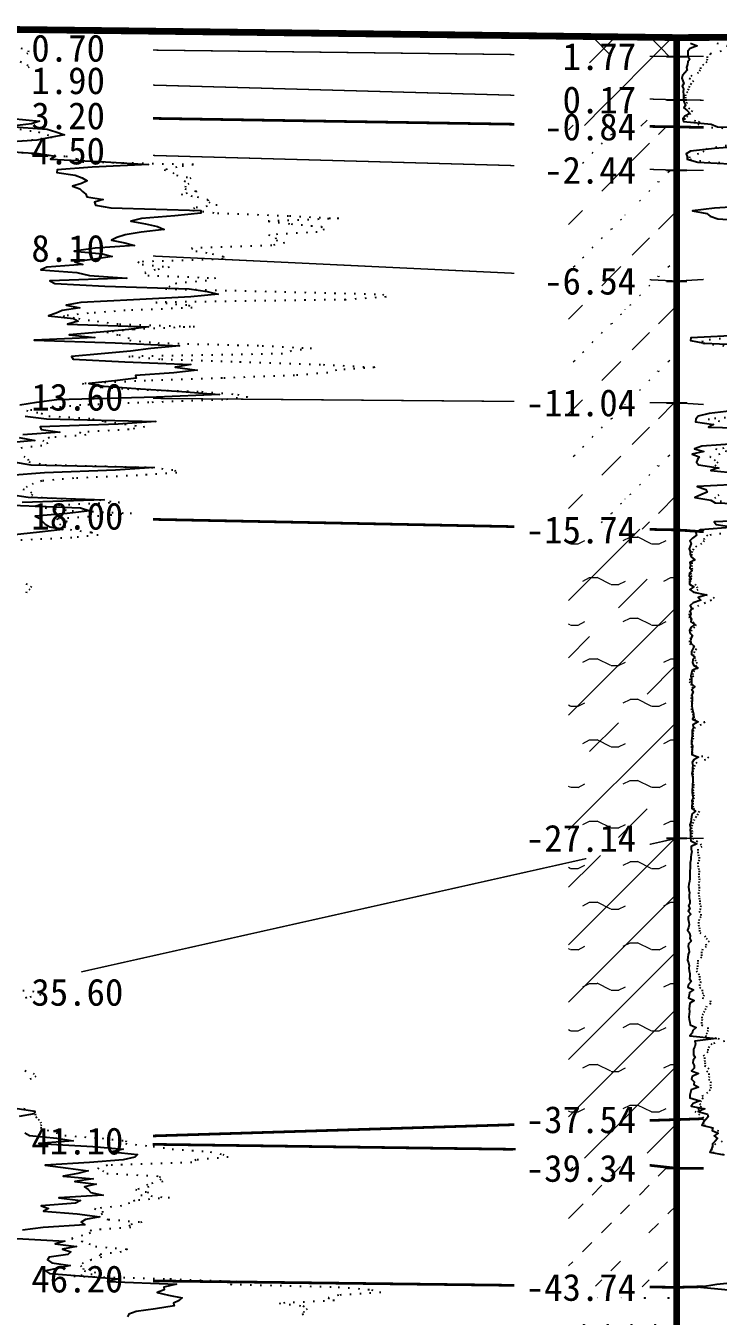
# Model space of a CAD drawing. Extents: x -37 to 3540, y -1485 to 297.
# Drawn here: x 1114.8 to 1165.9, y -768.4 to -672.9 of the extents above; entities that cross this region are included whole.
import ezdxf
from ezdxf.enums import TextEntityAlignment as Align

# ---------------------------------------------------------------- set-up
doc = ezdxf.new("R2010")
doc.units = 0
doc.linetypes.add('DOT', pattern=[6.35, 0, -6.35])
for name, color, linetype in [('CURVE', 200, 'CONTINUOUS'), ('HOLE', 41, 'CONTINUOUS'), ('STRATUM', 241, 'CONTINUOUS')]:
    doc.layers.add(name, color=color, linetype=linetype)
doc.layers.add('HATCH', color=7, linetype='CONTINUOUS', lineweight=13)
doc.styles.add('ST', font='')
doc.styles.get('ST').set_extended_font_data('SimSun')
pattern_1 = [(45, (860.513, -891), (-4.24264, 4.24264), [10, 0]), (45, (861.574, -894.182), (-2.12132, 6.36396), [3, -3])]
pattern_2 = [(45, (860.513, -891), (-4.24264, 4.24264), [10, 0]), (45, (861.574, -894.182), (-2.12132, 6.36396), [3, -3]), (26.565, (861.5874, -891.2536), (5.999823, 5.999812), [0.567, -12.849]), (0, (861.0204, -891.2536), (0, 6), [0.567, -5.433]), (26.565, (858.932, -891), (5.999823, 5.999812), [0.567, -12.849]), (0, (859.439, -890.7464), (0, 6), [0.567, -5.433]), (153.435, (861.0204, -891.2536), (-5.999818, -5e-06), [1.134, -12.2826]), (26.565, (864.5874, -888.2536), (5.999823, 5.999812), [0.567, -12.849]), (0, (864.0204, -888.2536), (0, 6), [0.567, -5.433]), (26.565, (861.932, -888), (5.999823, 5.999812), [0.567, -12.849]), (0, (862.439, -887.7464), (0, 6), [0.567, -5.433]), (153.435, (864.0204, -888.2536), (-5.999818, -5e-06), [1.134, -12.2826])]
pattern_3 = [(45, (860.5133, -891), (-7e-07, 6.99998), [1.97196, -7.92754]), (45, (863.326, -888.171), (-7e-07, 6.99998), [1.99367, -7.90583]), (45, (865.581, -885.918), (-7e-07, 6.99998), [1.81361, -8.08588]), (26.5651, (860.5133, -887.5), (7, 7), [0.0965, -15.55598]), (36.8699, (861.2133, -886.8), (7, 7), [0.19775, -34.80225]), (315, (864.0133, -884.024), (6.99998, 1e-06), [0.03305, -9.86644]), (26.5651, (864.0133, -891), (7, 7), [0.14475, -15.50773]), (26.5651, (864.7133, -890.3), (7, 7), [0.10528, -15.5472]), (90, (865.063, -889.95), (-7, -5e-07), [0.02877, -6.97123]), (26.5651, (865.4133, -889.6), (7, 7), [0.09101, -31.21394]), (36.8699, (866.1133, -888.9), (7, 7), [0.11069, -34.88931]), (45, (866.8133, -888.2), (-2e-07, 6.99998), [0.10911, -9.79038]), (315, (867.4274, -887.452), (6.99998, 1e-06), [0.03305, -9.86644]), (36.8699, (861.9133, -886.1), (7, 7), [0.10224, -34.89776]), (53.1301, (862.6133, -885.4), (14, 21), [0.13438, -34.86562]), (53.1301, (863.3133, -884.7), (14, 21), [0.12625, -34.87375])]

msp = doc.modelspace()

# ---------------------------------------------------------------- hatches: boundary and pattern name
at = {"layer": 'HATCH'}
h = msp.add_hatch(dxfattribs=at)
h.set_pattern_fill('FZNT', color=32, style=0)
h.set_pattern_definition(pattern_1)
h.paths.add_polyline_path([(1162.88, -675.218), (1154.88, -675.12), (1154.88, -678.194), (1162.88, -678.418)])
h.paths.add_polyline_path([(1153.67, -679.907), (1160.369, -679.907), (1160.369, -676.974), (1153.67, -676.974)], flags=9)
h.paths.add_polyline_path([(1153.673, -676.704), (1160.366, -676.704), (1160.366, -673.788), (1153.673, -673.788)], flags=9)
h = msp.add_hatch(dxfattribs=at)
h.set_pattern_fill('STT', color=50, style=0)
h.set_pattern_definition([(45, (860.5133, -891), (-2.12132, 2.12132), [10, 0]), (135, (860.5133, -891), (-2.12132, -2.12132), [10, 0])])
h.paths.add_polyline_path([(1162.88, -673.818), (1154.88, -673.72), (1154.88, -675.12), (1162.88, -675.218)])
h.paths.add_polyline_path([(1153.673, -676.704), (1160.366, -676.704), (1160.366, -673.788), (1153.673, -673.788)], flags=9)
h = msp.add_hatch(dxfattribs=at)
h.set_pattern_fill('YNFNT', color=251, style=0)
h.set_pattern_definition(pattern_2)
h.paths.add_polyline_path([(1162.88, -678.418), (1154.88, -678.194), (1154.88, -680.288), (1162.88, -680.418)])
h.paths.add_polyline_path([(1152.24, -681.907), (1160.369, -681.907), (1160.369, -678.974), (1152.24, -678.974)], flags=9)
h.paths.add_polyline_path([(1153.67, -679.907), (1160.369, -679.907), (1160.369, -676.974), (1153.67, -676.974)], flags=9)
h = msp.add_hatch(dxfattribs=at)
h.set_pattern_fill('SZFT', color=52, style=0)
h.set_pattern_definition(pattern_3)
h.paths.add_polyline_path([(1162.88, -680.418), (1154.88, -680.288), (1154.88, -683.394), (1162.88, -683.618)])
h.paths.add_polyline_path([(1152.246, -685.101), (1160.363, -685.101), (1160.363, -682.202), (1152.246, -682.202)], flags=9)
h.paths.add_polyline_path([(1152.24, -681.907), (1160.369, -681.907), (1160.369, -678.974), (1152.24, -678.974)], flags=9)
h = msp.add_hatch(dxfattribs=at)
h.set_pattern_fill('SZFT', color=52, style=0)
h.set_pattern_definition(pattern_3)
h.paths.add_polyline_path([(1162.88, -683.618), (1154.88, -683.394), (1154.88, -691.436), (1162.88, -691.818)])
h.paths.add_polyline_path([(1152.24, -693.307), (1160.369, -693.307), (1160.369, -690.374), (1152.24, -690.374)], flags=9)
h.paths.add_polyline_path([(1152.246, -685.101), (1160.363, -685.101), (1160.363, -682.202), (1152.246, -682.202)], flags=9)
h = msp.add_hatch(dxfattribs=at)
h.set_pattern_fill('SZFT', color=52, style=0)
h.set_pattern_definition(pattern_3)
h.paths.add_polyline_path([(1162.88, -691.818), (1154.88, -691.436), (1154.88, -700.751), (1162.88, -700.818)])
h.paths.add_polyline_path([(1150.81, -702.307), (1160.369, -702.307), (1160.369, -699.374), (1150.81, -699.374)], flags=9)
h.paths.add_polyline_path([(1152.24, -693.307), (1160.369, -693.307), (1160.369, -690.374), (1152.24, -690.374)], flags=9)
h = msp.add_hatch(dxfattribs=at)
h.set_pattern_fill('SZFT', color=52, style=0)
h.set_pattern_definition(pattern_3)
h.paths.add_polyline_path([(1162.88, -700.818), (1154.88, -700.751), (1154.88, -710.057), (1162.88, -710.218)])
h.paths.add_polyline_path([(1150.813, -711.704), (1160.366, -711.704), (1160.366, -708.788), (1150.813, -708.788)], flags=9)
h.paths.add_polyline_path([(1150.81, -702.307), (1160.369, -702.307), (1160.369, -699.374), (1150.81, -699.374)], flags=9)
h = msp.add_hatch(dxfattribs=at)
h.set_pattern_fill('YNFNT', color=251, style=0)
h.set_pattern_definition(pattern_2)
h.paths.add_polyline_path([(1162.88, -710.218), (1154.88, -710.057), (1154.88, -734.813), (1162.88, -733.018)])
h.paths.add_polyline_path([(1150.813, -734.504), (1160.366, -734.504), (1160.366, -731.588), (1150.813, -731.588)], flags=9)
h.paths.add_polyline_path([(1150.813, -711.704), (1160.366, -711.704), (1160.366, -708.788), (1150.813, -708.788)], flags=9)
h = msp.add_hatch(dxfattribs=at)
h.set_pattern_fill('YNNT', color=251, style=0)
h.set_pattern_definition([(45, (860.5133, -891), (-2.12132, 2.12132), [10, 0]), (26.565, (861.5874, -891.2536), (5.999823, 5.999812), [0.567, -12.849]), (0, (861.0204, -891.2536), (0, 6), [0.567, -5.433]), (26.565, (858.932, -891), (5.999823, 5.999812), [0.567, -12.849]), (0, (859.439, -890.7464), (0, 6), [0.567, -5.433]), (153.435, (861.0204, -891.2536), (-5.999818, -5e-06), [1.134, -12.2826]), (26.565, (864.5874, -888.2536), (5.999823, 5.999812), [0.567, -12.849]), (0, (864.0204, -888.2536), (0, 6), [0.567, -5.433]), (26.565, (861.932, -888), (5.999823, 5.999812), [0.567, -12.849]), (0, (862.439, -887.7464), (0, 6), [0.567, -5.433]), (153.435, (864.0204, -888.2536), (-5.999818, -5e-06), [1.134, -12.2826])])
h.paths.add_polyline_path([(1162.88, -733.018), (1154.88, -734.813), (1154.88, -754.067), (1162.88, -753.818)])
h.paths.add_polyline_path([(1150.81, -755.307), (1160.369, -755.307), (1160.369, -752.374), (1150.81, -752.374)], flags=9)
h.paths.add_polyline_path([(1150.813, -734.504), (1160.366, -734.504), (1160.366, -731.588), (1150.813, -731.588)], flags=9)
h = msp.add_hatch(dxfattribs=at)
h.set_pattern_fill('FZNT', color=32, style=0)
h.set_pattern_definition(pattern_1)
h.paths.add_polyline_path([(1162.88, -753.818), (1154.88, -754.067), (1154.88, -756.531), (1162.88, -757.418)])
h.paths.add_polyline_path([(1150.81, -758.907), (1160.369, -758.907), (1160.369, -755.974), (1150.81, -755.974)], flags=9)
h.paths.add_polyline_path([(1150.81, -755.307), (1160.369, -755.307), (1160.369, -752.374), (1150.81, -752.374)], flags=9)
h = msp.add_hatch(dxfattribs=at)
h.set_pattern_fill('NZFT', color=52, style=0)
h.set_pattern_definition([(45, (860.5133, -891), (-6e-07, 6.99998), [0.9473, -8.9522]), (45, (861.9133, -889.6), (-6e-07, 6.99998), [0.9869, -8.9126]), (45, (863.3133, -888.2), (-6e-07, 6.99998), [1.06018, -8.83931]), (45, (864.7133, -886.8), (-6e-07, 6.99998), [0.94918, -8.95032]), (45, (866.1133, -885.4), (-6e-07, 6.99998), [1.0365, -8.863]), (45, (864.0133, -891), (-6e-07, 6.99998), [1.01335, -8.88615]), (45, (865.4133, -889.6), (-6e-07, 6.99998), [1.07896, -12.12037]), (45, (866.8133, -888.2), (-6e-07, 6.99998), [0.99882, -8.90067]), (45, (861.2133, -886.8), (-4e-07, 6.99998), [1.05533, -8.84416]), (45, (862.6133, -885.4), (-4e-07, 6.99998), [1.0365, -8.863])])
h.paths.add_polyline_path([(1162.88, -757.418), (1154.88, -756.531), (1154.88, -766.12), (1162.88, -766.218)])
h.paths.add_polyline_path([(1150.81, -767.707), (1160.369, -767.707), (1160.369, -764.774), (1150.81, -764.774)], flags=9)
h.paths.add_polyline_path([(1150.81, -758.907), (1160.369, -758.907), (1160.369, -755.974), (1150.81, -755.974)], flags=9)
h = msp.add_hatch(dxfattribs=at)
h.set_pattern_fill('FS', color=142, style=0)
h.set_pattern_definition([(82.875, (859.6787, -892.206), (0.0003693, 10.0001764), [0.0893, -80.5337]), (143.13, (859.7797, -892.2818), (-29.999964, 20.000054), [0.12627, -49.87373]), (172.875, (859.9569, -892.304), (-70.0002457, 9.9996603), [0.17857, -80.44443]), (206.565, (860.1354, -892.2147), (-9.999705, -9.99969), [0.19954, -22.16046]), (243.435, (860.2246, -892.0363), (9e-06, -9.999696), [0.19954, -22.16146]), (255.964, (860.314, -891.679), (-0.0002, -9.999501), [0.36813, -40.86287]), (255.964, (860.624, -890.439), (-0.0002, -9.999501), [1.27838, -39.95262]), (255.964, (860.6924, -890.165), (-0.0002, -9.999501), [0.28235, -40.94865]), (216.87, (860.8826, -889.9108), (-9.999982, -10.000018), [0.12627, -49.87373]), (243.435, (860.7816, -889.9865), (9e-06, -9.999696), [0.19954, -22.16146]), (206.565, (861.061, -889.8215), (-9.999705, -9.99969), [0.19954, -22.16046]), (172.875, (861.2383, -889.8437), (-70.0002457, 9.9996603), [0.17857, -80.44443]), (143.13, (861.3393, -889.9194), (-29.999964, 20.000054), [0.12627, -49.87373]), (82.875, (861.3283, -890.008), (0.0003693, 10.0001764), [0.0893, -80.5337]), (0, (860.184, -890.66), (0, 10), [0.89286, -9.10714]), (0, (860.5383, -891), (1, 2), [0, -1.75]), (0, (860.5133, -890.975), (1, 2), [0, -1.75]), (0, (860.5133, -891), (1, 2), [0, -1.75]), (0, (860.4883, -891), (1, 2), [0, -1.75]), (0, (860.5133, -891.025), (1, 2), [0, -1.75])])
h.paths.add_polyline_path([(1162.88, -766.218), (1154.88, -766.12), (1154.88, -788.847), (1162.88, -789.418)])
h.paths.add_polyline_path([(1150.81, -790.907), (1160.369, -790.907), (1160.369, -787.974), (1150.81, -787.974)], flags=9)
h.paths.add_polyline_path([(1150.81, -767.707), (1160.369, -767.707), (1160.369, -764.774), (1150.81, -764.774)], flags=9)

# ---------------------------------------------------------------- linework, layer by layer
at = {"layer": 'CURVE', "color": 30, "linetype": 'Continuous'}
for points in [[(1163.89, -674.218), (1164.39, -674.418), (1163.87, -674.618), (1163.69, -674.818), (1163.71, -675.018), (1163.7, -675.218), (1163.84, -675.418), (1163.71, -675.618), (1163.68, -675.818), (1163.61, -676.018), (1163.65, -676.218), (1163.49, -676.418), (1163.31, -676.618), (1163.25, -676.818), (1163.33, -677.018), (1163.4, -677.218), (1163.29, -677.418), (1163.39, -677.618), (1163.35, -677.818), (1163.39, -678.018), (1163.38, -678.218), (1163.39, -678.418), (1163.43, -678.618), (1163.54, -678.818), (1163.41, -679.018), (1163.65, -679.218), (1163.86, -679.418), (1163.48, -679.618), (1163.33, -679.818), (1163.37, -680.018), (1165.42, -680.218), (1165.9, -680.418), (1172.26, -680.618)], [(1113.758, -679.796), (1115.768, -679.996), (1115.168, -680.196), (1113.508, -680.396), (1116.348, -680.596), (1116.978, -680.796), (1117.608, -680.996), (1116.568, -681.196), (1115.568, -681.396), (1112.678, -681.596)], [(1168.27, -681.818), (1165.68, -682.018), (1163.91, -682.218), (1163.59, -682.418), (1163.66, -682.618), (1163.66, -682.818), (1164.45, -683.018), (1168.25, -683.218)], [(1112.668, -682.196), (1115.698, -682.396), (1116.958, -682.596), (1116.588, -682.796), (1120.648, -682.996), (1123.818, -683.196), (1119.658, -683.396), (1117.078, -683.596), (1117.048, -683.796), (1118.408, -683.996), (1118.918, -684.196), (1119.298, -684.396), (1118.888, -684.596), (1118.218, -684.796), (1118.748, -684.996), (1118.938, -685.196), (1119.198, -685.396), (1119.268, -685.596), (1120.488, -685.796), (1119.848, -685.996), (1119.908, -686.196), (1121.038, -686.396), (1127.688, -686.596), (1127.698, -686.796), (1125.768, -686.996), (1123.308, -687.196), (1122.518, -687.396), (1123.598, -687.596), (1124.498, -687.796), (1124.988, -687.996), (1123.288, -688.196), (1122.108, -688.396), (1121.498, -688.596), (1121.098, -688.796), (1122.068, -688.996), (1122.798, -689.196), (1119.878, -689.396), (1118.338, -689.596), (1120.418, -689.796), (1121.148, -689.996), (1119.848, -690.196), (1118.378, -690.396), (1118.978, -690.596), (1116.308, -690.796), (1115.878, -690.996), (1118.538, -691.196), (1119.468, -691.396), (1122.228, -691.596), (1116.528, -691.796), (1116.908, -691.996), (1120.598, -692.196), (1126.838, -692.396), (1128.178, -692.596), (1128.978, -692.796), (1126.958, -692.996), (1122.708, -693.196), (1118.828, -693.396), (1117.738, -693.596), (1118.748, -693.796), (1117.438, -693.996), (1116.998, -694.196), (1116.428, -694.396), (1118.288, -694.596), (1118.628, -694.796), (1117.838, -694.996), (1123.818, -695.196), (1122.378, -695.396), (1120.258, -695.596), (1117.968, -695.796), (1119.868, -695.996), (1115.378, -696.196), (1121.358, -696.396), (1126.118, -696.596), (1124.008, -696.796), (1122.498, -696.996), (1120.318, -697.196), (1118.138, -697.396), (1118.248, -697.596), (1122.068, -697.796), (1126.958, -697.996), (1125.808, -698.196), (1127.428, -698.396), (1125.698, -698.596), (1122.868, -698.796), (1122.908, -698.996), (1121.338, -699.196), (1119.408, -699.396), (1120.518, -699.596), (1123.238, -699.796), (1126.298, -699.996), (1129.078, -700.196), (1124.418, -700.396), (1117.048, -700.596), (1115.538, -700.796), (1114.318, -700.996)], [(1169.2, -686.218), (1165.67, -686.418), (1164.04, -686.618), (1165.1, -686.818), (1165.35, -687.018), (1165.93, -687.218), (1168.8, -687.418)], [(1167.83, -695.818), (1163.92, -696.018), (1163.91, -696.218), (1164.93, -696.418), (1169.36, -696.618)], [(1114.718, -701.796), (1116.288, -701.996), (1124.378, -702.196), (1121.598, -702.396), (1115.808, -702.596), (1115.888, -702.796), (1117.278, -702.996), (1114.538, -703.196)], [(1166.95, -701.418), (1165.28, -701.618), (1164.47, -701.818), (1164.29, -702.018), (1164.26, -702.218), (1165.59, -702.418), (1165.23, -702.618), (1173.54, -702.818)], [(1114.268, -703.396), (1115.428, -703.596), (1113.268, -703.796)], [(1167.54, -703.818), (1164.73, -704.018), (1164.19, -704.218), (1164.88, -704.418), (1164.01, -704.618), (1164.55, -704.818), (1164.41, -705.018), (1164.33, -705.218), (1164.49, -705.418), (1165.94, -705.618), (1165.39, -705.818), (1167.4, -706.018)], [(1113.828, -705.196), (1115.138, -705.396), (1124.238, -705.596), (1121.378, -705.796), (1116.148, -705.996), (1113.598, -706.196)], [(1168.32, -706.818), (1164.4, -707.018), (1165.02, -707.218), (1165.12, -707.418), (1164.66, -707.618), (1164.22, -707.818), (1165.41, -708.018), (1165.72, -708.218), (1171.41, -708.418)], [(1113.638, -707.596), (1114.938, -707.796), (1120.558, -707.996), (1114.478, -708.196)], [(1113.718, -708.396), (1118.808, -708.596), (1119.498, -708.796), (1117.828, -708.996), (1115.448, -709.196), (1115.848, -709.396), (1115.998, -709.596), (1116.198, -709.796), (1116.528, -709.996), (1117.508, -710.196), (1115.778, -710.396), (1113.708, -710.596)], [(1170.72, -709.418), (1165.66, -709.618), (1165.79, -709.818), (1167.12, -710.018), (1164.64, -710.218), (1164.29, -710.418), (1164.35, -710.618), (1164.04, -710.818), (1163.86, -711.018), (1163.95, -711.218), (1163.87, -711.418), (1163.8, -711.618), (1163.87, -711.818), (1163.87, -712.018), (1163.94, -712.218), (1164.23, -712.418), (1163.85, -712.618), (1163.89, -712.818), (1163.85, -713.018), (1164.01, -713.218), (1163.82, -713.418), (1163.79, -713.618), (1163.94, -713.818), (1163.82, -714.018), (1163.82, -714.218), (1164.14, -714.418), (1163.86, -714.618), (1164.13, -714.818), (1165.09, -715.018), (1164.46, -715.218), (1164.67, -715.418), (1164.09, -715.618), (1163.87, -715.818), (1163.96, -716.018), (1163.87, -716.218), (1163.92, -716.418), (1163.85, -716.618), (1163.96, -716.818), (1163.92, -717.018), (1164.23, -717.218), (1163.94, -717.418), (1163.82, -717.618), (1163.84, -717.818), (1164.04, -718.018), (1163.94, -718.218), (1163.89, -718.418), (1163.95, -718.618), (1164.17, -718.818), (1164.07, -719.018), (1163.98, -719.218), (1163.97, -719.418), (1164.23, -719.618), (1164.06, -719.818), (1164.04, -720.018), (1164.13, -720.218), (1164.45, -720.418), (1164.01, -720.618), (1163.97, -720.818), (1163.93, -721.018), (1163.96, -721.218), (1163.97, -721.418), (1163.98, -721.618), (1164.21, -721.818), (1163.99, -722.018), (1164.1, -722.218), (1164, -722.418), (1164.01, -722.618), (1164.02, -722.818), (1163.99, -723.018), (1164, -723.218), (1164.03, -723.418), (1164.07, -723.618), (1164.12, -723.818), (1164.11, -724.018), (1164.05, -724.218), (1164.47, -724.418), (1164.06, -724.618), (1164.11, -724.818), (1164.01, -725.018), (1164.02, -725.218), (1164.02, -725.418), (1163.99, -725.618), (1163.98, -725.818), (1163.96, -726.018), (1164.04, -726.218), (1164.01, -726.418), (1164, -726.618), (1164, -726.818), (1164.5, -727.018), (1164.15, -727.218), (1164.03, -727.418), (1164.07, -727.618), (1164.04, -727.818), (1164.04, -728.018), (1164, -728.218), (1164.04, -728.418), (1164.07, -728.618), (1164.07, -728.818), (1164.05, -729.018), (1164.05, -729.218), (1164.03, -729.418), (1164.01, -729.618), (1164.04, -729.818), (1164.09, -730.018), (1164, -730.218), (1164.02, -730.418), (1163.99, -730.618), (1163.99, -730.818), (1164.26, -731.018), (1164.03, -731.218), (1163.98, -731.418), (1163.94, -731.618), (1163.93, -731.818), (1163.84, -732.018), (1163.89, -732.218), (1163.87, -732.418), (1163.91, -732.618), (1163.9, -732.818), (1163.91, -733.018), (1163.92, -733.218), (1164.36, -733.418), (1163.95, -733.618), (1163.95, -733.818), (1164, -734.018), (1163.94, -734.218), (1163.93, -734.418), (1163.92, -734.618), (1163.87, -734.818), (1163.87, -735.018), (1163.87, -735.218), (1163.85, -735.418), (1163.86, -735.618), (1163.85, -735.818), (1163.84, -736.018), (1163.82, -736.218), (1163.77, -736.418), (1163.75, -736.618), (1163.78, -736.818), (1163.82, -737.018), (1163.81, -737.218), (1163.81, -737.418), (1163.84, -737.618), (1163.84, -737.818), (1163.75, -738.018), (1163.85, -738.218), (1163.72, -738.418), (1163.92, -738.618), (1163.73, -738.818), (1163.72, -739.018), (1163.78, -739.218), (1163.8, -739.418), (1163.75, -739.618), (1163.68, -739.818), (1163.83, -740.018), (1163.88, -740.218), (1163.84, -740.418), (1163.94, -740.618), (1163.76, -740.818), (1163.73, -741.018), (1163.78, -741.218), (1163.8, -741.418), (1163.73, -741.618), (1163.7, -741.818), (1163.68, -742.018), (1163.76, -742.218), (1163.79, -742.418), (1163.78, -742.618), (1163.8, -742.818), (1163.85, -743.018), (1163.84, -743.218), (1163.82, -743.418), (1163.94, -743.618), (1163.75, -743.818), (1163.69, -744.018), (1164.12, -744.218), (1163.82, -744.418), (1163.81, -744.618), (1163.76, -744.818), (1164.16, -745.018), (1163.85, -745.218), (1163.82, -745.418), (1163.81, -745.618), (1163.82, -745.818), (1163.81, -746.018), (1163.78, -746.218), (1163.8, -746.418), (1163.85, -746.618), (1163.88, -746.818), (1164.32, -747.018), (1164.07, -747.218), (1164.03, -747.418), (1163.84, -747.618), (1165.79, -747.818), (1164.22, -748.018), (1164.27, -748.218), (1164.21, -748.418), (1164.13, -748.618), (1164.13, -748.818), (1164.12, -749.018), (1164.24, -749.218), (1164.1, -749.418), (1164.08, -749.618), (1164.18, -749.818), (1164.16, -750.018), (1163.98, -750.218), (1164.48, -750.418), (1164.01, -750.618), (1163.96, -750.818), (1164.18, -751.018), (1164.14, -751.218), (1164.49, -751.418), (1163.94, -751.618), (1163.91, -751.818), (1163.86, -752.018), (1163.85, -752.218), (1164.58, -752.418), (1164.1, -752.618), (1163.94, -752.818), (1164.95, -753.018), (1164.46, -753.218), (1165.15, -753.418), (1165.21, -753.618), (1165.02, -753.818), (1164.86, -754.018), (1164.74, -754.218), (1165.54, -754.418), (1165.5, -754.618), (1165.94, -754.818), (1165.64, -755.018), (1165.89, -755.218), (1165.72, -755.418), (1165.52, -755.618), (1165.53, -755.818), (1165.42, -756.018), (1165.33, -756.218), (1166.38, -756.418)], [(1114.128, -752.996), (1115.428, -753.196), (1115.378, -753.396), (1114.268, -753.596)], [(1114.688, -754.796), (1115.038, -754.996), (1117.048, -755.196), (1118.268, -755.396), (1115.718, -755.596), (1119.708, -755.796), (1121.948, -755.996), (1121.108, -756.196), (1123.028, -756.396), (1122.818, -756.596), (1121.968, -756.796), (1119.478, -756.996), (1116.198, -757.196), (1117.888, -757.396), (1119.358, -757.596), (1118.598, -757.796), (1117.518, -757.996), (1119.738, -758.196), (1118.378, -758.396), (1119.948, -758.596), (1119.088, -758.796), (1119.378, -758.996), (1119.558, -759.196), (1120.468, -759.396), (1117.188, -759.596), (1118.798, -759.796), (1118.438, -759.996), (1115.898, -760.196), (1116.428, -760.396), (1116.068, -760.596), (1118.558, -760.796), (1120.238, -760.996), (1119.168, -761.196), (1118.848, -761.396), (1119.128, -761.596), (1116.038, -761.796), (1114.508, -761.996)], [(1114.088, -762.596), (1117.648, -762.796), (1116.938, -762.996), (1118.518, -763.196), (1117.478, -763.396), (1118.098, -763.596), (1117.868, -763.796), (1116.478, -763.996), (1116.358, -764.196), (1116.678, -764.396), (1118.048, -764.596), (1117.168, -764.796), (1116.218, -764.996), (1116.518, -765.196), (1119.058, -765.396), (1121.618, -765.596), (1120.808, -765.796), (1125.898, -765.996), (1124.968, -766.196), (1124.978, -766.396), (1124.458, -766.596), (1125.298, -766.796), (1126.328, -766.996), (1126.098, -767.196), (1125.668, -767.396), (1125.718, -767.596), (1124.348, -767.796), (1122.928, -767.996), (1122.368, -768.196), (1122.288, -768.396)], [(1167.84, -765.818), (1165.84, -766.018), (1164.63, -766.218), (1166.95, -766.418)]]:
    msp.add_lwpolyline(points, dxfattribs=at)
at = {"layer": 'CURVE', "color": 100, "linetype": 'DOT', "ltscale": 0.1}
for points in [[(1165.85, -674.218), (1166.62, -674.418)], [(1114.388, -674.596), (1114.958, -674.796), (1114.918, -674.996), (1114.338, -675.196)], [(1166.16, -674.818), (1165.37, -675.018), (1165.13, -675.218), (1165.13, -675.418), (1165.1, -675.618), (1164.85, -675.818), (1164.64, -676.018), (1164.62, -676.218), (1164.5, -676.418), (1163.99, -676.618), (1163.81, -676.818), (1164.13, -677.018), (1163.96, -677.218), (1163.82, -677.418), (1163.74, -677.618), (1163.67, -677.818), (1163.51, -678.018), (1163.54, -678.218), (1163.47, -678.418), (1163.66, -678.618), (1163.48, -678.818), (1163.75, -679.018), (1164.03, -679.218), (1163.9, -679.418), (1163.68, -679.618), (1163.44, -679.818), (1164.56, -680.018), (1164.43, -680.218), (1164.72, -680.418), (1168.45, -680.618)], [(1114.338, -675.596), (1114.858, -675.796), (1115.018, -675.996), (1114.368, -676.196)], [(1114.318, -680.596), (1115.708, -680.796), (1116.338, -680.996), (1116.708, -681.196), (1115.288, -681.396), (1112.818, -681.596)], [(1166.57, -681.818), (1165.12, -682.018), (1164.89, -682.218), (1164.49, -682.418), (1163.79, -682.618), (1163.84, -682.818), (1165.23, -683.018), (1169.89, -683.218)], [(1112.978, -682.196), (1115.368, -682.396), (1117.708, -682.596), (1118.558, -682.796), (1118.958, -682.996), (1127.148, -683.196), (1125.918, -683.396), (1124.988, -683.596), (1125.618, -683.796), (1125.888, -683.996), (1126.968, -684.196), (1126.478, -684.396), (1126.818, -684.596), (1126.558, -684.796), (1126.508, -684.996), (1127.408, -685.196), (1126.238, -685.396), (1127.428, -685.596), (1128.208, -685.796), (1128.278, -685.996), (1128.908, -686.196), (1127.228, -686.396), (1127.098, -686.596), (1128.928, -686.796), (1134.248, -686.996), (1137.888, -687.196), (1132.688, -687.396), (1134.378, -687.596), (1136.608, -687.796), (1136.808, -687.996), (1136.308, -688.196), (1132.698, -688.396), (1133.208, -688.596), (1133.268, -688.796), (1133.878, -688.996), (1132.938, -689.196), (1127.008, -689.396), (1127.328, -689.596), (1128.548, -689.796), (1129.368, -689.996), (1129.338, -690.196), (1123.048, -690.396), (1123.368, -690.596), (1125.348, -690.796), (1124.318, -690.996), (1123.558, -691.196), (1123.768, -691.396), (1128.778, -691.596), (1128.108, -691.796), (1125.888, -691.996), (1125.408, -692.196), (1125.078, -692.396), (1133.158, -692.596), (1141.128, -692.796), (1141.388, -692.996), (1138.388, -693.196), (1124.368, -693.396), (1126.798, -693.596), (1127.068, -693.796), (1122.108, -693.996), (1119.368, -694.196), (1117.518, -694.396), (1118.648, -694.596), (1120.028, -694.796), (1121.688, -694.996), (1127.238, -695.196), (1122.708, -695.396), (1120.758, -695.596), (1121.628, -695.796), (1122.338, -695.996), (1122.418, -696.196), (1124.518, -696.396), (1132.238, -696.596), (1135.868, -696.796), (1134.388, -696.996), (1133.728, -697.196), (1122.368, -697.396), (1124.778, -697.596), (1130.568, -697.796), (1136.738, -697.996), (1140.558, -698.196), (1137.728, -698.396), (1137.078, -698.596), (1134.628, -698.796), (1129.288, -698.996), (1123.618, -699.196), (1118.928, -699.396), (1119.638, -699.596), (1122.268, -699.796), (1127.758, -699.996), (1130.408, -700.196), (1131.138, -700.396), (1129.318, -700.596), (1123.858, -700.796), (1118.818, -700.996), (1116.658, -701.196), (1114.818, -701.396), (1115.898, -701.596), (1116.458, -701.796), (1119.698, -701.996), (1120.588, -702.196), (1122.078, -702.396), (1123.528, -702.596), (1122.388, -702.796), (1118.728, -702.996), (1119.208, -703.196), (1116.508, -703.396), (1116.008, -703.596), (1116.378, -703.796), (1115.948, -703.996), (1114.128, -704.196)], [(1166.85, -696.018), (1164.76, -696.218), (1164.8, -696.418), (1166.46, -696.618)], [(1167.96, -701.818), (1165.21, -702.018), (1166.31, -702.218)], [(1169.3, -704.018), (1165.74, -704.218), (1166.69, -704.418)], [(1114.608, -704.796), (1114.918, -704.996), (1114.988, -705.196), (1116.198, -705.396), (1124.058, -705.596), (1125.778, -705.796), (1125.918, -705.996), (1123.008, -706.196), (1118.288, -706.396), (1115.938, -706.596), (1115.308, -706.796), (1114.858, -706.996), (1114.538, -707.196), (1115.108, -707.396), (1115.258, -707.596), (1115.158, -707.796), (1120.208, -707.996), (1121.688, -708.196), (1116.968, -708.396), (1116.178, -708.596), (1118.188, -708.796), (1122.578, -708.996), (1120.148, -709.196), (1117.028, -709.396), (1117.828, -709.596), (1117.238, -709.796), (1117.608, -709.996), (1118.028, -710.196), (1119.598, -710.396), (1120.108, -710.596), (1118.158, -710.796), (1113.958, -710.996)], [(1166.07, -704.618), (1165.32, -704.818), (1165.64, -705.018), (1165.92, -705.218), (1165.69, -705.418), (1165.91, -705.618), (1166.6, -705.818)], [(1165.99, -707.618), (1165.75, -707.818), (1165.36, -708.018), (1167.58, -708.218)], [(1166.88, -710.418), (1165.16, -710.618), (1164.89, -710.818), (1164.92, -711.018), (1164.72, -711.218), (1164.35, -711.418), (1164.13, -711.618), (1164.02, -711.818), (1163.98, -712.018), (1163.97, -712.218), (1164.22, -712.418), (1164, -712.618), (1163.98, -712.818), (1164, -713.018), (1164.03, -713.218), (1163.91, -713.418), (1164, -713.618), (1163.82, -713.818), (1163.84, -714.018), (1164.25, -714.218), (1164.36, -714.418), (1164.45, -714.618), (1164.19, -714.818), (1165.04, -715.018), (1165.66, -715.218), (1165.44, -715.418), (1165.01, -715.618), (1164.5, -715.818), (1164.11, -716.018), (1163.86, -716.218), (1163.8, -716.418), (1163.8, -716.618), (1163.87, -716.818), (1164.06, -717.018), (1164.29, -717.218), (1164.2, -717.418), (1164, -717.618), (1163.87, -717.818), (1163.99, -718.018), (1163.93, -718.218), (1163.83, -718.418), (1163.83, -718.618), (1164.06, -718.818), (1164.33, -719.018), (1164.19, -719.218), (1164.1, -719.418), (1164.2, -719.618), (1164.24, -719.818), (1164.38, -720.018), (1164.26, -720.218), (1164.43, -720.418), (1164.17, -720.618), (1164.05, -720.818), (1164.11, -721.018), (1163.86, -721.218), (1163.83, -721.418), (1163.91, -721.618), (1164.06, -721.818), (1163.97, -722.018), (1164.06, -722.218), (1163.98, -722.418), (1163.94, -722.618), (1163.95, -722.818), (1164.02, -723.018), (1163.99, -723.218), (1163.95, -723.418), (1163.99, -723.618), (1164.06, -723.818), (1164.14, -724.018), (1164.17, -724.218), (1164.95, -724.418), (1164.69, -724.618), (1164.25, -724.818), (1164.1, -725.018), (1164.08, -725.218), (1164.07, -725.418), (1164.09, -725.618), (1164.03, -725.818), (1163.97, -726.018), (1163.97, -726.218), (1163.99, -726.418), (1164.03, -726.618), (1163.99, -726.818), (1165.24, -727.018), (1165.01, -727.218), (1164.36, -727.418), (1164.21, -727.618), (1164.14, -727.818), (1164.06, -728.018), (1164.06, -728.218), (1164.07, -728.418), (1164.07, -728.618), (1164.07, -728.818), (1164.13, -729.018), (1164.11, -729.218), (1164.08, -729.418), (1164.1, -729.618), (1164.11, -729.818), (1164.17, -730.018), (1164.07, -730.218), (1164.07, -730.418), (1164.08, -730.618), (1164.1, -730.818), (1164.55, -731.018), (1164.43, -731.218), (1164.33, -731.418), (1164.18, -731.618), (1164.09, -731.818), (1164.02, -732.018), (1163.94, -732.218), (1164, -732.418), (1164.02, -732.618), (1163.96, -732.818), (1164.05, -733.018), (1164.32, -733.218), (1164.64, -733.418), (1164.74, -733.618), (1164.44, -733.818), (1164.43, -734.018), (1164.46, -734.218), (1164.53, -734.418), (1164.53, -734.618), (1164.45, -734.818), (1164.45, -735.018), (1164.49, -735.218), (1164.54, -735.418), (1164.52, -735.618), (1164.5, -735.818), (1164.56, -736.018), (1164.53, -736.218), (1164.5, -736.418), (1164.53, -736.618), (1164.54, -736.818), (1164.48, -737.018), (1164.52, -737.218), (1164.55, -737.418), (1164.59, -737.618), (1164.57, -737.818), (1164.65, -738.018), (1164.64, -738.218), (1164.55, -738.418), (1164.66, -738.618), (1164.67, -738.818), (1164.53, -739.018), (1164.5, -739.218), (1164.48, -739.418), (1164.55, -739.618), (1164.56, -739.818), (1164.58, -740.018), (1164.95, -740.218), (1165.06, -740.418), (1165.28, -740.618), (1165.03, -740.818), (1165.06, -741.018), (1164.79, -741.218), (1164.72, -741.418), (1164.7, -741.618), (1164.72, -741.818), (1164.43, -742.018), (1164.43, -742.218), (1164.42, -742.418), (1164.39, -742.618), (1164.33, -742.818), (1164.49, -743.018), (1164.56, -743.218), (1164.55, -743.418), (1164.65, -743.618), (1164.57, -743.818), (1164.56, -744.018), (1164.75, -744.218), (1164.77, -744.418), (1164.92, -744.618), (1164.77, -744.818), (1165.35, -745.018), (1165.4, -745.218), (1165.07, -745.418), (1165.03, -745.618), (1164.93, -745.818), (1164.84, -746.018), (1164.74, -746.218), (1164.75, -746.418), (1164.72, -746.618), (1164.71, -746.818), (1165.17, -747.018), (1165.2, -747.218), (1165.12, -747.418), (1164.99, -747.618), (1165.92, -747.818), (1166.42, -748.018), (1165.47, -748.218), (1165.28, -748.418), (1165.19, -748.618), (1165.18, -748.818), (1164.86, -749.018), (1164.94, -749.218), (1164.94, -749.418), (1164.98, -749.618), (1164.94, -749.818), (1165.25, -750.018), (1165.08, -750.218), (1165.26, -750.418), (1165.27, -750.618), (1165.23, -750.818), (1165.4, -751.018), (1165.36, -751.218), (1165.4, -751.418), (1165.35, -751.618), (1165.16, -751.818), (1164.77, -752.018), (1164.83, -752.218), (1164.68, -752.418), (1164.59, -752.618), (1164.69, -752.818), (1164.53, -753.018), (1164.21, -753.218), (1164.48, -753.418), (1164.78, -753.618), (1164.9, -753.818), (1164.84, -754.018), (1164.89, -754.218), (1165.46, -754.418), (1165.88, -754.618), (1166.39, -754.818)], [(1114.758, -714.196), (1115.188, -714.396), (1115.068, -714.596), (1114.818, -714.796), (1114.728, -714.996)], [(1113.798, -744.196), (1115.998, -744.396), (1115.868, -744.596), (1114.828, -744.796), (1114.388, -744.996)], [(1114.698, -750.196), (1115.308, -750.396), (1115.508, -750.596), (1115.148, -750.796), (1114.468, -750.996)], [(1114.588, -752.996), (1115.408, -753.196), (1115.448, -753.396), (1115.508, -753.596), (1115.668, -753.796), (1115.848, -753.996), (1115.908, -754.196), (1115.828, -754.396), (1116.328, -754.596), (1117.008, -754.796), (1117.638, -754.996), (1120.398, -755.196), (1122.188, -755.396), (1122.118, -755.596), (1124.178, -755.796), (1125.578, -755.996), (1128.388, -756.196), (1129.318, -756.396), (1129.728, -756.596), (1127.348, -756.796), (1127.038, -756.996), (1120.798, -757.196), (1120.078, -757.396), (1120.428, -757.596), (1120.738, -757.796), (1124.648, -757.996), (1124.668, -758.196), (1124.878, -758.396), (1123.688, -758.596), (1123.858, -758.796), (1122.858, -758.996), (1123.818, -759.196), (1123.258, -759.396), (1125.378, -759.596), (1122.818, -759.796), (1122.428, -759.996), (1121.828, -760.196), (1119.838, -760.396), (1120.418, -760.596), (1120.428, -760.796), (1120.038, -760.996), (1120.868, -761.196), (1123.328, -761.396), (1122.398, -761.596), (1122.518, -761.796), (1119.568, -761.996), (1119.538, -762.196), (1118.948, -762.396), (1118.138, -762.596), (1118.878, -762.796), (1119.428, -762.996), (1119.908, -763.196), (1122.268, -763.396), (1121.818, -763.596), (1120.198, -763.796), (1120.348, -763.996), (1119.608, -764.196), (1118.998, -764.396), (1118.818, -764.596), (1118.998, -764.796), (1119.078, -764.996), (1120.388, -765.196), (1118.298, -765.396), (1125.418, -765.596), (1130.388, -765.796), (1129.878, -765.996), (1137.858, -766.196), (1140.308, -766.396), (1141.008, -766.596), (1137.878, -766.796), (1137.118, -766.996), (1137.568, -767.196), (1133.498, -767.396), (1135.248, -767.596), (1135.568, -767.796), (1135.318, -767.996), (1135.278, -768.196), (1134.888, -768.396)], [(1166.25, -755.418), (1165.75, -755.618), (1165.52, -755.818), (1165.44, -756.018), (1165.53, -756.218), (1166.45, -756.418)]]:
    msp.add_lwpolyline(points, dxfattribs=at)
at = {"layer": 'HOLE', "linetype": 'Continuous', "const_width": 0.5}
msp.add_lwpolyline([(1162.88, -673.818), (1162.88, -822.519)], dxfattribs=at)
at = {"layer": 'HOLE', "linetype": 'Continuous'}
for points in [[(1162.13, -675.218), (1163.63, -675.218)], [(1162.13, -678.418), (1163.63, -678.418)], [(1162.13, -680.418), (1163.63, -680.418)], [(1162.13, -683.618), (1163.63, -683.618)], [(1162.13, -691.818), (1163.63, -691.818)], [(1162.13, -700.818), (1163.63, -700.818)], [(1162.13, -710.218), (1163.63, -710.218)], [(1162.13, -733.018), (1163.63, -733.018)], [(1162.13, -753.818), (1163.63, -753.818)], [(1162.13, -757.418), (1163.63, -757.418)], [(1162.13, -766.218), (1163.63, -766.218)]]:
    msp.add_lwpolyline(points, dxfattribs=at)
at = {"layer": 'STRATUM', "linetype": 'Continuous'}
for points, const_width in [([(1110.168, -673.214), (1112.168, -673.196), (1124.168, -673.343)], 0.5), ([(1124.168, -673.343), (1162.88, -673.818), (1212.871, -673.589)], 0.5), ([(1124.168, -674.743), (1137.524, -674.907), (1150.88, -675.071)], 0.1), ([(1160.88, -675.193), (1162.88, -675.218), (1164.88, -675.193)], 0.1), ([(1124.168, -677.332), (1137.524, -677.707), (1150.88, -678.082)], 0.1), ([(1160.88, -678.362), (1162.88, -678.418), (1164.88, -678.447)], 0.1), ([(1124.168, -679.791), (1137.524, -680.007), (1150.88, -680.223)], 0.2), ([(1160.88, -680.386), (1162.88, -680.418), (1164.88, -680.463)], 0.2), ([(1124.168, -682.532), (1137.524, -682.907), (1150.88, -683.282)], 0.1), ([(1160.88, -683.562), (1162.88, -683.618), (1164.88, -683.64)], 0.1), ([(1124.168, -689.969), (1137.524, -690.607), (1150.88, -691.245)], 0.1), ([(1160.88, -691.722), (1162.88, -691.818), (1164.88, -691.701)], 0.1), ([(1124.168, -700.496), (1137.524, -700.607), (1150.88, -700.718)], 0.1), ([(1160.88, -700.801), (1162.88, -700.818), (1164.88, -700.947)], 0.1), ([(1124.168, -709.438), (1137.524, -709.707), (1150.88, -709.976)], 0.2), ([(1160.88, -710.178), (1162.88, -710.218), (1164.88, -710.355)], 0.2), ([(1160.88, -733.467), (1162.88, -733.018), (1164.88, -733.024)], 0.1), ([(1118.853, -742.896), (1137.524, -738.707), (1156.194, -734.518)], 0.1), ([(1160.88, -753.88), (1162.88, -753.818), (1164.88, -753.747)], 0.2), ([(1124.168, -755.023), (1137.524, -754.607), (1150.88, -754.191)], 0.2), ([(1124.134, -755.645), (1150.88, -756.013), (1150.88, -756.088)], 0.2), ([(1160.88, -757.196), (1162.88, -757.418), (1164.88, -757.409)], 0.2), ([(1124.168, -765.743), (1137.524, -765.907), (1150.88, -766.071)], 0.2), ([(1160.88, -766.193), (1162.88, -766.218), (1164.88, -766.17)], 0.2)]:
    msp.add_lwpolyline(points, dxfattribs=dict(at, const_width=const_width))

# ---------------------------------------------------------------- texts
at = {"layer": 'HOLE', "style": 'ST'}
for s, p in [('0.70', (1115.168, -674.596)), ('1.90', (1115.168, -676.996)), ('3.20', (1115.168, -679.596)), ('4.50', (1115.168, -682.196)), ('8.10', (1115.168, -689.396)), ('13.60', (1115.168, -700.396)), ('18.00', (1115.168, -709.196)), ('35.60', (1115.168, -744.396)), ('41.10', (1115.168, -755.396)), ('46.20', (1115.168, -765.596))]:
    msp.add_text(s, height=2, dxfattribs=at).set_placement(p, align=Align.MIDDLE_LEFT)
for s, p in [('1.77', (1159.88, -675.218)), ('0.17', (1159.88, -678.418)), ('-0.84', (1159.88, -680.418)), ('-2.44', (1159.88, -683.618)), ('-6.54', (1159.88, -691.818)), ('-11.04', (1159.88, -700.818)), ('-15.74', (1159.88, -710.218)), ('-27.14', (1159.88, -733.018)), ('-37.54', (1159.88, -753.818)), ('-39.34', (1159.88, -757.418)), ('-43.74', (1159.88, -766.218))]:
    msp.add_text(s, height=2, dxfattribs=at).set_placement(p, align=Align.MIDDLE_RIGHT)

doc.saveas('drawing.dxf')
